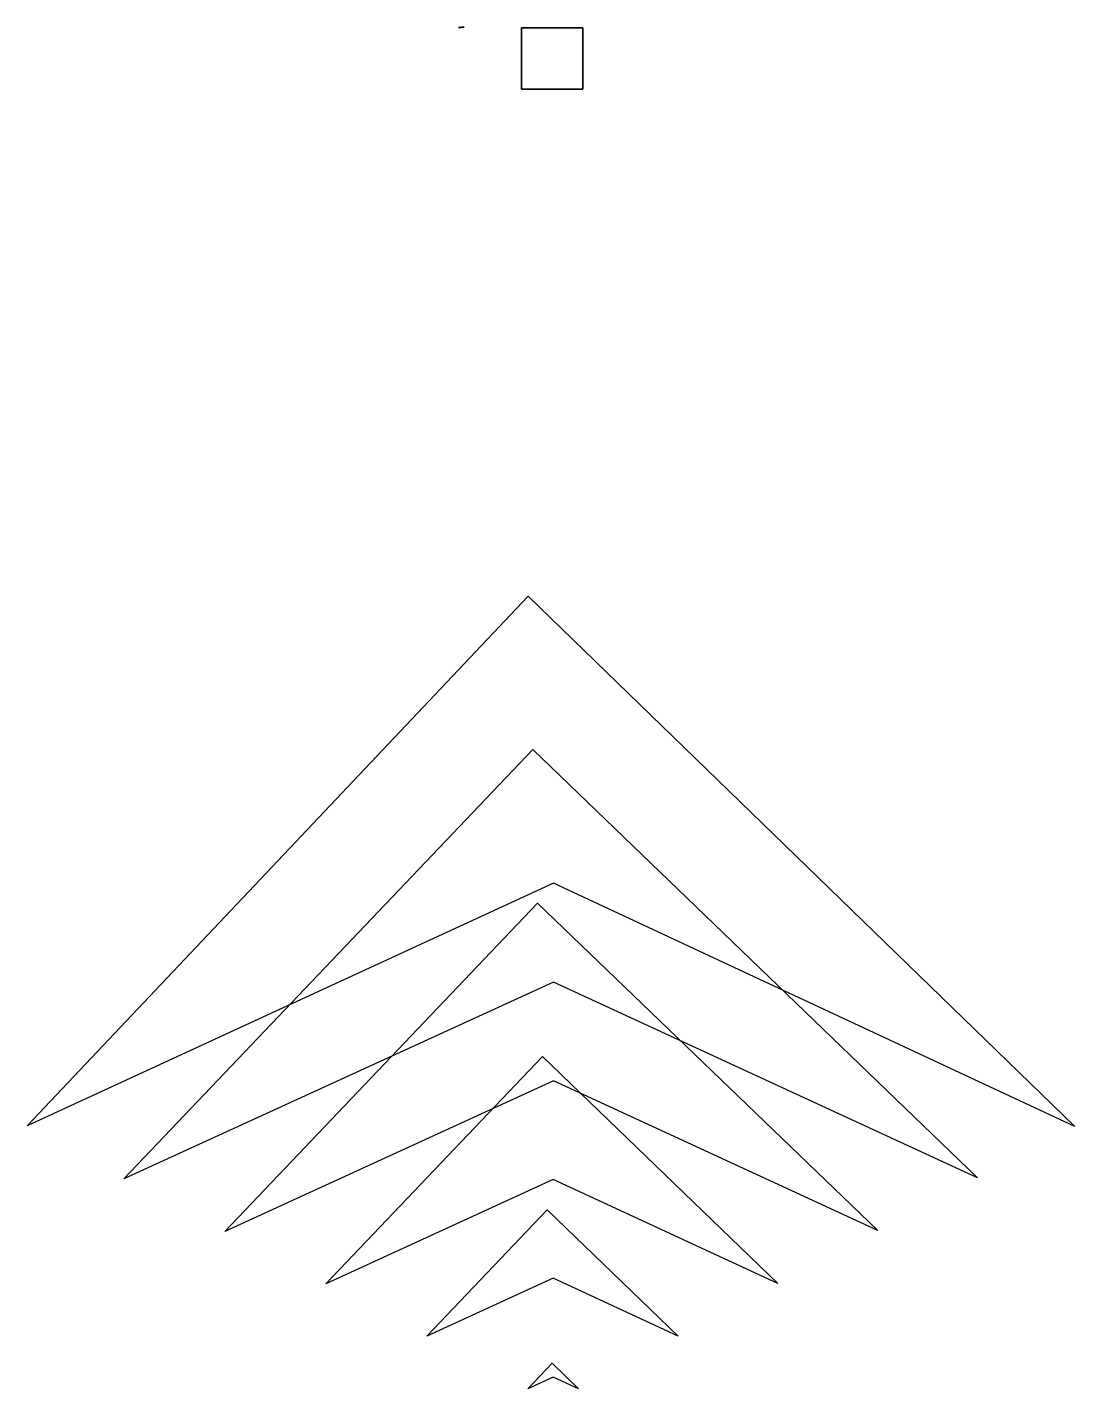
# Model space of a CAD drawing. Extents: x -2.61 to 2.6, y -6.6 to 0.16.
import ezdxf

# ---------------------------------------------------------------- set-up
doc = ezdxf.new("R2010")
doc.units = 0
doc.layers.add('1 foot square', color=7, linetype='CONTINUOUS')
doc.layers.add('back arch SLICES separated ', color=7, linetype='CONTINUOUS')

msp = doc.modelspace()

# ---------------------------------------------------------------- meshes
at = {"layer": '1 foot square'}
mesh = msp.add_polyface(dxfattribs=at)
corners = [(-0.1524, 0.1524), (-0.1524, 0.1524, 0.3048), (0.1524, 0.1524, 0.3048), (0.1524, 0.1524), (-0.1524, -0.1524), (-0.1524, -0.1524, 0.3048), (0.1524, -0.1524, 0.3048), (0.1524, -0.1524)]
mesh.append_faces([[corners[k] for k in face] for face in [(3, 2, 1, 0), (0, 1, 5, 4), (1, 2, 6, 5), (2, 3, 7, 6), (3, 0, 4, 7), (5, 6, 7, 4)]])
at = {"layer": 'back arch SLICES separated '}
mesh = msp.add_polyface(dxfattribs=at)
corners = [(0.0061, -2.2838, 18.6632), (0.0055, -6.6696, 29.5685), (-0.4518, 0.1551, 18.9081), (8.1559, -0.536, 1.2192), (7.9707, -0.003, 1.2192), (7.8647, 0.3044, 1.2192), (-8.166, -0.5641, 1.2192), (-8.1831, -0.2904, 1.2192), (-8.1937, -0.1357, 1.2192), (-7.6675, -0.1167, 1.2192), (7.3475, 0.2763, 1.2192), (-7.4657, -0.3874, 1.2192), (7.4547, -0.3547, 1.2192), (8.1133, -0.8009, 2.4384), (7.8665, -0.0998, 2.4384), (7.7276, 0.3036, 2.4384), (-8.1111, -0.3803, 2.4384), (-8.1065, -0.1275, 2.4384), (-8.123, -0.8242, 2.4384), (-7.5993, -0.1123, 2.4384), (7.2253, 0.2758, 2.4384), (-7.356, -0.5203, 2.4384), (7.3461, -0.4888, 2.4384), (7.5292, 0.3015, 3.6576), (7.708, -0.1997, 3.6576), (8.0308, -1.0713, 3.6576), (-8.0028, -0.4736, 3.6576), (-7.9811, -0.1196, 3.6576), (-7.4791, -0.1065, 3.6576), (7.0397, 0.2736, 3.6576), (-7.2095, -0.6545, 3.6576), (7.1949, -0.6299, 3.6576), (-8.0465, -1.0867, 3.6576), (7.9077, -1.3464, 4.8768), (7.5058, -0.3021, 4.8768), (7.2862, 0.2981, 4.8768), (-7.2717, -0.0984, 4.8768), (6.8105, 0.2702, 4.8768), (6.9972, -0.7727, 4.8768), (-7.9194, -1.3542, 4.8768), (-7.7957, -0.5847, 4.8768), (-7.7554, -0.1101, 4.8768), (-7.0122, -0.7938, 4.8768), (7.0066, 0.294, 6.096), (-7.7394, -1.6268, 6.096), (-7.565, -0.6818, 6.096), (-7.4924, -0.1037, 6.096), (6.538, 0.2658, 6.096), (-6.7377, -0.9402, 6.096), (6.7507, -0.8997, 6.096), (7.7461, -1.6023, 6.096), (7.2673, -0.4014, 6.096), (-7.0273, -0.0893, 6.096), (7.5357, -1.8704, 7.3152), (6.9688, -0.5036, 7.3152), (-7.3127, -0.7801, 7.3152), (-7.2061, -0.091, 7.3152), (-6.7529, -0.0795, 7.3152), (-6.4199, -1.0745, 7.3152), (6.6677, 0.2882, 7.3152), (-7.5354, -1.9017, 7.3152), (6.2202, 0.2601, 7.3152), (6.4383, -1.0417, 7.3152), (6.6606, -0.6085, 8.5344), (6.2887, 0.2821, 8.5344), (7.2902, -2.1407, 8.5344), (-6.8863, -0.0733, 8.5344), (-6.4224, -0.0681, 8.5344), (5.844, 0.2529, 8.5344), (-6.0517, -1.1919, 8.5344), (6.0443, -1.1817, 8.5344), (-7.0299, -0.8863, 8.5344), (-7.2837, -2.1524, 8.5344), (6.3341, -0.7158, 9.7536), (5.867, 0.2753, 9.7536), (-7.0154, -2.4062, 9.7536), (-6.6702, -0.9892, 9.7536), (-6.0256, -0.0551, 9.7536), (5.4181, 0.2445, 9.7536), (5.6038, -1.3197, 9.7536), (7.0076, -2.4106, 9.7536), (-6.4853, -0.0584, 9.7536), (-5.6149, -1.3243, 9.7536), (5.3985, 0.2672, 10.9728), (-6.2789, -1.0957, 10.9728), (-6.0175, -0.0411, 10.9728), (4.9429, 0.2347, 10.9728), (-5.1103, -1.4565, 10.9728), (5.1048, -1.459, 10.9728), (6.6985, -2.6775, 10.9728), (5.9466, -0.8261, 10.9728), (-6.7109, -2.6692, 10.9728), (-5.565, -0.0404, 10.9728), (6.3748, -2.9446, 12.192), (5.5012, -0.9441, 12.192), (-5.5068, -0.0225, 12.192), (-5.0476, -0.0242, 12.192), (4.4126, 0.2235, 12.192), (-4.5477, -1.5885, 12.192), (4.5413, -1.5839, 12.192), (4.8644, 0.2574, 12.192), (-6.3836, -2.9323, 12.192), (-5.8576, -1.2093, 12.192), (5.0058, -1.0658, 13.4112), (4.2535, 0.2459, 13.4112), (-5.3845, -1.3153, 13.4112), (-4.4626, -0.0062, 13.4112), (-3.9257, -1.7203, 13.4112), (3.9174, -1.7086, 13.4112), (6.0275, -3.212, 13.4112), (-4.9622, -0.0027, 13.4112), (3.7884, 0.2098, 13.4112), (-6.0367, -3.1956, 13.4112), (3.5696, 0.233, 14.6304), (-4.9009, -1.4197, 14.6304), (-4.2716, 0.022, 14.6304), (3.0358, 0.1928, 14.6304), (4.447, -1.1897, 14.6304), (5.6602, -3.4695, 14.6304), (-5.6704, -3.4588, 14.6304), (-3.7802, 0.0144, 14.6304), (-3.1899, -1.8517, 14.6304), (3.1893, -1.8614, 14.6304), (3.8337, -1.3238, 15.8496), (-3.4848, 0.0496, 15.8496), (-2.891, 0.0403, 15.8496), (2.1936, 0.1734, 15.8496), (-2.3293, -1.9828, 15.8496), (2.3262, -1.9858, 15.8496), (2.7397, 0.2175, 15.8496), (-4.2924, -1.5276, 15.8496), (5.282, -3.7216, 15.8496), (-5.2945, -3.7218, 15.8496), (1.73, 0.1982, 17.0688), (-3.6797, -1.6361, 17.0688), (-1.8929, 0.0691, 17.0688), (-1.3947, -2.1135, 17.0688), (1.39, -2.107, 17.0688), (4.8873, -3.9799, 17.0688), (3.1856, -1.4643, 17.0688), (-2.531, 0.0821, 17.0688), (1.0898, 0.1472, 17.0688), (-4.9014, -3.9848, 17.0688), (0.4108, 0.1724, 18.288), (2.4897, -1.6156, 18.288), (-1.231, 0.1276, 18.288), (-0.4416, 0.1117, 18.288), (-2.9456, -1.764, 18.288), (-0.3235, -2.2437, 18.288), (0.3317, -2.2422, 18.288), (-0.4089, -0.0628, 18.288), (4.4537, -4.2529, 18.288), (-4.4633, -4.2475, 18.288), (-0.3988, -0.2466, 19.5072), (1.7656, -1.7732, 19.5072), (-2.2116, -1.8919, 19.5072), (0.006, -2.6233, 19.5072), (4.02, -4.526, 19.5072), (-4.0251, -4.5103, 19.5072), (1.0082, -1.9599, 20.7264), (-1.384, -2.0385, 20.7264), (-0.2909, -1.064, 20.7264), (3.5604, -4.7899, 20.7264), (-3.5646, -4.7731, 20.7264), (0.006, -3.1136, 20.7264), (0.229, -2.1656, 21.9456), (-0.5298, -2.1905, 21.9456), (-0.183, -1.8814, 21.9456), (3.0778, -5.0456, 21.9456), (-3.0858, -5.0361, 21.9456), (0.0059, -3.6039, 21.9456), (-0.1201, -2.669, 23.1648), (2.5952, -5.3014, 23.1648), (-2.607, -5.2991, 23.1648), (0.0058, -4.0942, 23.1648), (-0.0962, -3.4307, 24.384), (2.1122, -5.5573, 24.384), (-2.1272, -5.562, 24.384), (0.0058, -4.5846, 24.384), (-0.0723, -4.1924, 25.6032), (1.6167, -5.8189, 25.6032), (-1.6256, -5.8225, 25.6032), (0.0057, -5.0749, 25.6032), (-0.0484, -4.954, 26.8224), (1.1213, -6.0805, 26.8224), (-1.1241, -6.0829, 26.8224), (0.0056, -5.5652, 26.8224), (-0.0245, -5.7157, 28.0416), (0.6259, -6.342, 28.0416), (-0.6226, -6.3434, 28.0416), (0.0056, -6.0556, 28.0416), (-0.0005, -6.4774, 29.2608), (0.1305, -6.6036, 29.2608), (-0.1211, -6.6039, 29.2608), (0.0055, -6.5459, 29.2608), (-0.4478, 0.138, 18.6639), (-0.1121, 0.1619, 18.6639), (-0.7587, 0.1442, 18.6639), (-2.7193, -1.8034, 18.6639), (4.32, -4.3371, 18.6639), (0.0061, -2.2841, 18.6639), (-4.3282, -4.3285, 18.6639), (2.2664, -1.6642, 18.6639), (-0.4516, 0.1543, 18.8976), (-0.4372, 0.1554, 18.8976), (-0.465, 0.1546, 18.8976), (-2.5786, -1.8279, 18.8976), (0.0061, -2.3781, 18.8976), (4.2368, -4.3895, 18.8976), (-4.2442, -4.3789, 18.8976), (2.1276, -1.6944, 18.8976), (-7.539, -0.2544, -0.0008), (-7.6669, -0.1194, 0.0033), (8.17, -0.2721, -0.0001), (8.0284, 0.0931, 0.0013), (7.9464, 0.3045, -0.0004), (8.17, -0.2721), (8.1639, -0.2564), (7.9464, 0.3045), (7.966, 0.2539), (7.4125, 0.2753), (7.5342, -0.2259), (-8.2043, -0.1433), (-8.1929, -0.2024), (-8.1735, -0.3031), (-7.5389, -0.2545), (-7.9803, -0.1334), (-7.5636, -0.2284)]
mesh.append_faces([[corners[k] for k in face] for face in [(203, 204, 2, 2), (205, 203, 2, 2), (183, 184, 186, 185), (175, 176, 178, 177), (191, 192, 194, 193), (187, 188, 190, 189), (179, 180, 182, 181), (171, 172, 174, 173)]])

doc.saveas('drawing.dxf')
